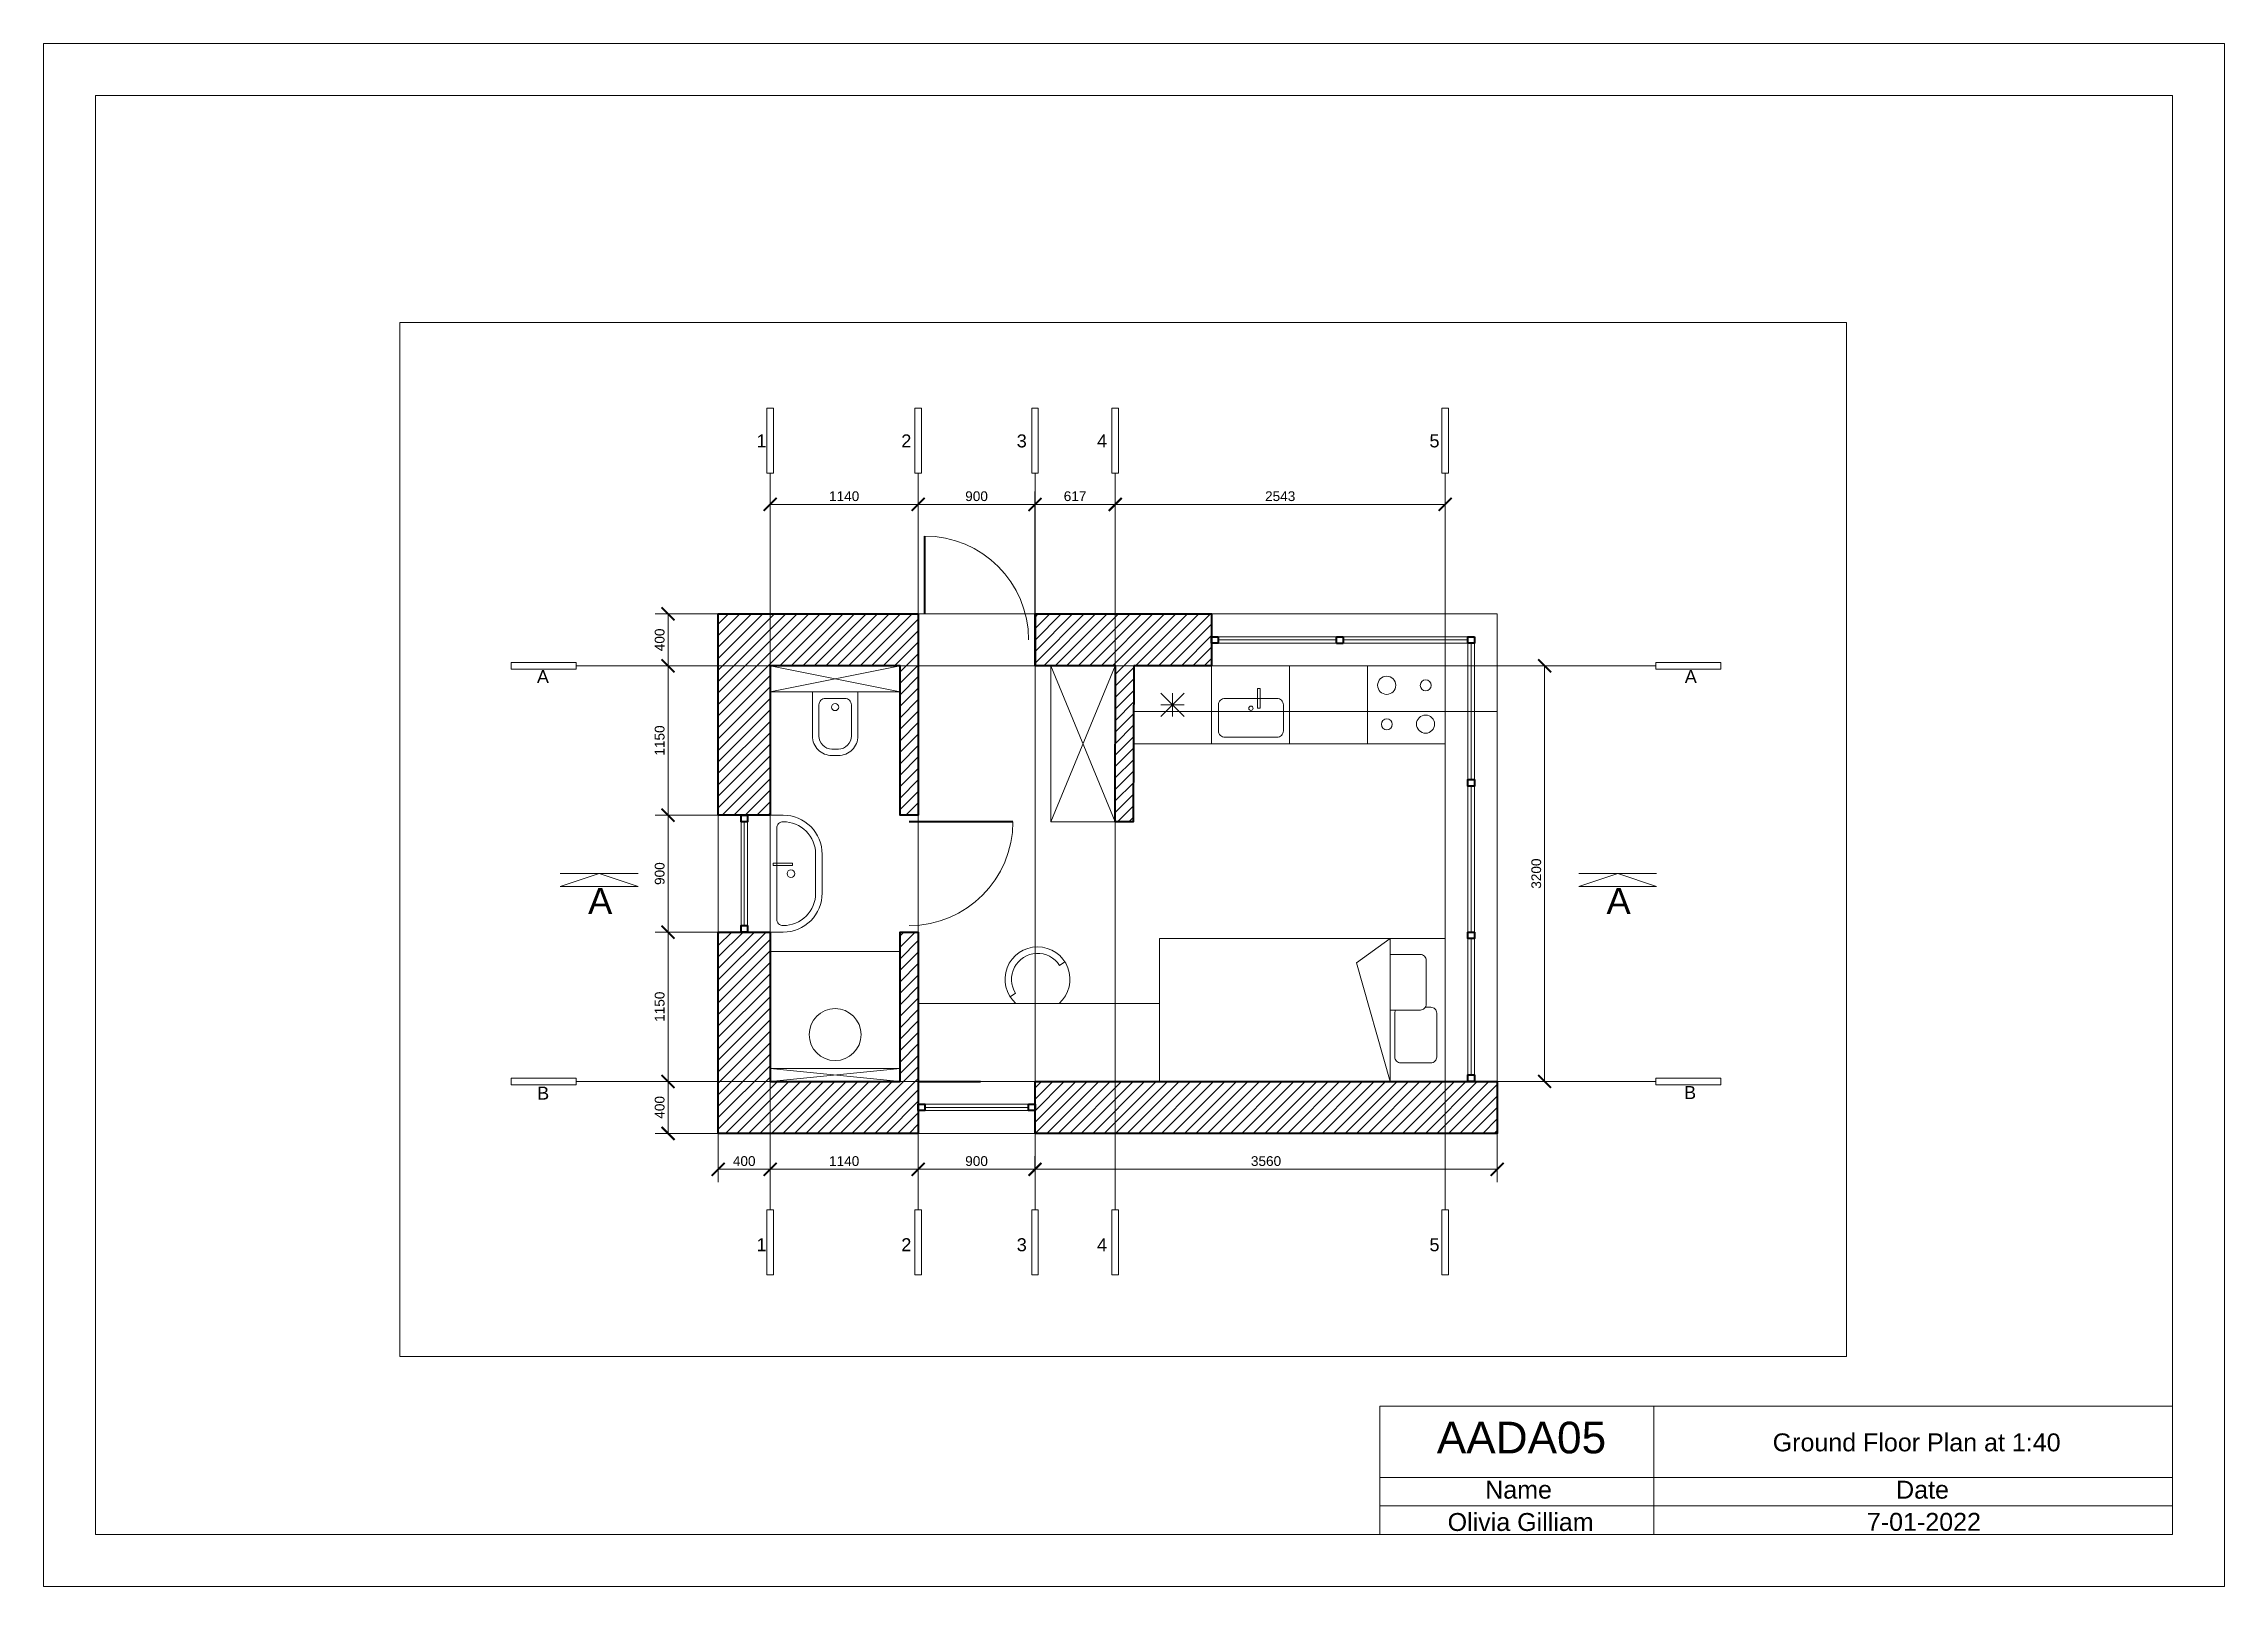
# Paper-space layout '00-Ground Floor Plan' of a CAD drawing. Header units: centimetres, sheet in millimetres. Extents: x 0 to 420, y 0 to 297.
# The model-space entities are those that its viewports show. They can reach past a viewport. Long polylines and large blocks are cut down to what shows.
import ezdxf

# ---------------------------------------------------------------- set-up
doc = ezdxf.new("R2010")
doc.units = ezdxf.units.CM
doc.header["$MEASUREMENT"] = 0
doc.linetypes.add('ACAD_ISO02W100', pattern=[15, 12, -3])
for name, color, linetype, lineweight in [('Axis', 30, 'Continuous', 9), ('Dashed', 2, 'ACAD_ISO02W100', 9), ('Dim', 7, 'Continuous', 13), ('Hatch', 6, 'Continuous', 9), ('Layout Text', 7, 'Continuous', 15), ('Medium', 4, 'Continuous', 20), ('Text', 2, 'Continuous', 13), ('Thick', 1, 'Continuous', 40), ('Thin', 3, 'Continuous', 9)]:
    doc.layers.add(name, color=color, linetype=linetype, lineweight=lineweight)
doc.layers.add('NoPrint', color=7, linetype='Continuous', lineweight=0, plot=False)
doc.styles.get("Standard").update_dxf_attribs({"font": 'arial.ttf'})
doc.dimstyles.new('My Dim', dxfattribs={"dimtxt": 75, "dimasz": 100, "dimexe": 100, "dimexo": 0.625, "dimgap": 25, "dimtad": 1, "dimdec": 0, "dimzin": 0, "dimdsep": 46, "dimtxsty": 'Standard', "dimblk": 'ARCHTICK', "dimcen": 0.09, "dimclrd": 256, "dimclre": 256, "dimclrt": 256, "dimadec": 0, "dimazin": 0, "dimtfac": 1, "dimtdec": 0, "dimtofl": 0, "dimtmove": 1, "dimatfit": 3, "dimldrblk": 'DOTSMALL', "dimfxl": 1, "dimtolj": 1, "dimtzin": 0, "dimlwd": -1, "dimlwe": -1, "dimarcsym": 0})

# ---------------------------------------------------------------- blocks, each defined once
blk = doc.blocks.new('_ArchTick')
at = {"color": 0, "linetype": 'ByBlock', "const_width": 0.15}
blk.add_lwpolyline([(-0.5, -0.5), (0.5, 0.5)], dxfattribs=at)
blk = doc.blocks.new('*D8')
at = {"layer": 'Defpoints', "color": 0, "transparency": 16777216}
for p in [(5070, 20391), (4170, 19548), (5070, 19548)]:
    blk.add_point(p, dxfattribs=at)
at = {"layer": 'Dim', "transparency": 16777216}
for p, q in [((4170, 19548), (4170, 20491)), ((4170, 20391), (5070, 20391)), ((5070, 19548), (5070, 20491))]:
    blk.add_line(p, q, dxfattribs=at)
at = {"layer": 'Dim', "transparency": 16777216, "xscale": 100, "yscale": 100, "zscale": 100, "rotation": 180}
blk.add_blockref('_ArchTick', (4170, 20391), dxfattribs=at)
at = {"layer": 'Dim', "transparency": 16777216, "xscale": 100, "yscale": 100, "zscale": 100}
blk.add_blockref('_ArchTick', (5070, 20391), dxfattribs=at)
at = {"layer": 'Dim', "transparency": 16777216, "insert": (4620, 20454), "char_height": 75, "attachment_point": 5}
blk.add_mtext('\\A1;900', dxfattribs=at)
blk = doc.blocks.new('_DotSmall')
at = {"color": 0, "linetype": 'ByBlock', "const_width": 0.5}
blk.add_lwpolyline([(-0.0625, 0, 1), (0.0625, 0, 1)], format="xyb", close=True, dxfattribs=at)
blk = doc.blocks.new('*D9')
at = {"layer": 'Defpoints', "color": 0, "transparency": 16777216}
for p in [(5688, 20391), (5070, 19548), (5688, 19548)]:
    blk.add_point(p, dxfattribs=at)
at = {"layer": 'Dim', "transparency": 16777216}
for p, q in [((5070, 19548), (5070, 20491)), ((5070, 20391), (5688, 20391)), ((5688, 19548), (5688, 20491))]:
    blk.add_line(p, q, dxfattribs=at)
at = {"layer": 'Dim', "transparency": 16777216, "xscale": 100, "yscale": 100, "zscale": 100, "rotation": 180}
blk.add_blockref('_ArchTick', (5070, 20391), dxfattribs=at)
at = {"layer": 'Dim', "transparency": 16777216, "xscale": 100, "yscale": 100, "zscale": 100}
blk.add_blockref('_ArchTick', (5688, 20391), dxfattribs=at)
at = {"layer": 'Dim', "transparency": 16777216, "insert": (5379, 20454), "char_height": 75, "attachment_point": 5}
blk.add_mtext('\\A1;617', dxfattribs=at)
blk = doc.blocks.new('*D10')
at = {"layer": 'Defpoints', "color": 0, "transparency": 16777216}
for p in [(8230, 20391), (5688, 19548), (8230, 19548)]:
    blk.add_point(p, dxfattribs=at)
at = {"layer": 'Dim', "transparency": 16777216}
for p, q in [((5688, 19548), (5688, 20491)), ((5688, 20391), (8230, 20391)), ((8230, 19548), (8230, 20491))]:
    blk.add_line(p, q, dxfattribs=at)
at = {"layer": 'Dim', "transparency": 16777216, "xscale": 100, "yscale": 100, "zscale": 100, "rotation": 180}
blk.add_blockref('_ArchTick', (5688, 20391), dxfattribs=at)
at = {"layer": 'Dim', "transparency": 16777216, "xscale": 100, "yscale": 100, "zscale": 100}
blk.add_blockref('_ArchTick', (8230, 20391), dxfattribs=at)
at = {"layer": 'Dim', "transparency": 16777216, "insert": (6959, 20454), "char_height": 75, "attachment_point": 5}
blk.add_mtext('\\A1;2543', dxfattribs=at)
blk = doc.blocks.new('*D11')
at = {"layer": 'Defpoints', "color": 0, "transparency": 16777216}
for p in [(8630, 19148), (8630, 15948), (8996, 15948)]:
    blk.add_point(p, dxfattribs=at)
at = {"layer": 'Dim', "transparency": 16777216}
for p, q in [((8631, 19148), (9096, 19148)), ((8996, 19148), (8996, 15948)), ((8631, 15948), (9096, 15948))]:
    blk.add_line(p, q, dxfattribs=at)
at = {"layer": 'Dim', "transparency": 16777216, "xscale": 100, "yscale": 100, "zscale": 100}
for p, rotation in [((8996, 19148), 90), ((8996, 15948), 270)]:
    blk.add_blockref('_ArchTick', p, dxfattribs=dict(at, rotation=rotation))
at = {"layer": 'Dim', "transparency": 16777216, "insert": (8932, 17548), "char_height": 75, "attachment_point": 5, "rotation": 90}
blk.add_mtext('\\A1;3200', dxfattribs=at)
blk = doc.blocks.new('*D12')
at = {"layer": 'Defpoints', "color": 0, "transparency": 16777216}
for p in [(2630, 15548), (3030, 15548), (3030, 15271)]:
    blk.add_point(p, dxfattribs=at)
at = {"layer": 'Dim', "transparency": 16777216}
for p, q in [((2630, 15547), (2630, 15171)), ((3030, 15547), (3030, 15171)), ((2630, 15271), (3030, 15271))]:
    blk.add_line(p, q, dxfattribs=at)
at = {"layer": 'Dim', "transparency": 16777216, "xscale": 100, "yscale": 100, "zscale": 100, "rotation": 180}
blk.add_blockref('_ArchTick', (2630, 15271), dxfattribs=at)
at = {"layer": 'Dim', "transparency": 16777216, "xscale": 100, "yscale": 100, "zscale": 100}
blk.add_blockref('_ArchTick', (3030, 15271), dxfattribs=at)
at = {"layer": 'Dim', "transparency": 16777216, "insert": (2830, 15334), "char_height": 75, "attachment_point": 5}
blk.add_mtext('\\A1;400', dxfattribs=at)
blk = doc.blocks.new('*D13')
at = {"layer": 'Defpoints', "color": 0, "transparency": 16777216}
for p in [(3030, 15548), (4170, 15271), (4170, 15271)]:
    blk.add_point(p, dxfattribs=at)
at = {"layer": 'Dim', "transparency": 16777216}
for p, q in [((3030, 15547), (3030, 15171)), ((4170, 15272), (4170, 15371)), ((3030, 15271), (4170, 15271))]:
    blk.add_line(p, q, dxfattribs=at)
at = {"layer": 'Dim', "transparency": 16777216, "xscale": 100, "yscale": 100, "zscale": 100, "rotation": 180}
blk.add_blockref('_ArchTick', (3030, 15271), dxfattribs=at)
at = {"layer": 'Dim', "transparency": 16777216, "xscale": 100, "yscale": 100, "zscale": 100}
blk.add_blockref('_ArchTick', (4170, 15271), dxfattribs=at)
at = {"layer": 'Dim', "transparency": 16777216, "insert": (3600, 15334), "char_height": 75, "attachment_point": 5}
blk.add_mtext('\\A1;1140', dxfattribs=at)
blk = doc.blocks.new('*D14')
at = {"layer": 'Defpoints', "color": 0, "transparency": 16777216}
for p in [(4170, 15271), (5070, 15271), (5070, 15271)]:
    blk.add_point(p, dxfattribs=at)
at = {"layer": 'Dim', "transparency": 16777216}
for p, q in [((4170, 15272), (4170, 15371)), ((5070, 15272), (5070, 15371)), ((4170, 15271), (5070, 15271))]:
    blk.add_line(p, q, dxfattribs=at)
at = {"layer": 'Dim', "transparency": 16777216, "xscale": 100, "yscale": 100, "zscale": 100, "rotation": 180}
blk.add_blockref('_ArchTick', (4170, 15271), dxfattribs=at)
at = {"layer": 'Dim', "transparency": 16777216, "xscale": 100, "yscale": 100, "zscale": 100}
blk.add_blockref('_ArchTick', (5070, 15271), dxfattribs=at)
at = {"layer": 'Dim', "transparency": 16777216, "insert": (4620, 15334), "char_height": 75, "attachment_point": 5}
blk.add_mtext('\\A1;900', dxfattribs=at)
blk = doc.blocks.new('*D15')
at = {"layer": 'Defpoints', "color": 0, "transparency": 16777216}
for p in [(8630, 15548), (5070, 15271), (8630, 15271)]:
    blk.add_point(p, dxfattribs=at)
at = {"layer": 'Dim', "transparency": 16777216}
for p, q in [((8630, 15547), (8630, 15171)), ((5070, 15272), (5070, 15371)), ((5070, 15271), (8630, 15271))]:
    blk.add_line(p, q, dxfattribs=at)
at = {"layer": 'Dim', "transparency": 16777216, "xscale": 100, "yscale": 100, "zscale": 100, "rotation": 180}
blk.add_blockref('_ArchTick', (5070, 15271), dxfattribs=at)
at = {"layer": 'Dim', "transparency": 16777216, "xscale": 100, "yscale": 100, "zscale": 100}
blk.add_blockref('_ArchTick', (8630, 15271), dxfattribs=at)
at = {"layer": 'Dim', "transparency": 16777216, "insert": (6850, 15334), "char_height": 75, "attachment_point": 5}
blk.add_mtext('\\A1;3560', dxfattribs=at)
blk = doc.blocks.new('*D16')
at = {"layer": 'Defpoints', "color": 0, "transparency": 16777216}
for p in [(2630, 19548), (2243, 19148), (2630, 19148)]:
    blk.add_point(p, dxfattribs=at)
at = {"layer": 'Dim', "transparency": 16777216}
for p, q in [((2630, 19548), (2143, 19548)), ((2243, 19548), (2243, 19148)), ((2630, 19148), (2143, 19148))]:
    blk.add_line(p, q, dxfattribs=at)
at = {"layer": 'Dim', "transparency": 16777216, "xscale": 100, "yscale": 100, "zscale": 100}
for p, rotation in [((2243, 19548), 90), ((2243, 19148), 270)]:
    blk.add_blockref('_ArchTick', p, dxfattribs=dict(at, rotation=rotation))
at = {"layer": 'Dim', "transparency": 16777216, "insert": (2179, 19348), "char_height": 75, "attachment_point": 5, "rotation": 90}
blk.add_mtext('\\A1;400', dxfattribs=at)
blk = doc.blocks.new('*D17')
at = {"layer": 'Defpoints', "color": 0, "transparency": 16777216}
for p in [(2243, 15948), (2243, 15548), (2630, 15548)]:
    blk.add_point(p, dxfattribs=at)
at = {"layer": 'Dim', "transparency": 16777216}
for p, q in [((2243, 15948), (2343, 15948)), ((2243, 15948), (2243, 15548)), ((2630, 15548), (2143, 15548))]:
    blk.add_line(p, q, dxfattribs=at)
at = {"layer": 'Dim', "transparency": 16777216, "xscale": 100, "yscale": 100, "zscale": 100}
for p, rotation in [((2243, 15948), 90), ((2243, 15548), 270)]:
    blk.add_blockref('_ArchTick', p, dxfattribs=dict(at, rotation=rotation))
at = {"layer": 'Dim', "transparency": 16777216, "insert": (2179, 15748), "char_height": 75, "attachment_point": 5, "rotation": 90}
blk.add_mtext('\\A1;400', dxfattribs=at)
blk = doc.blocks.new('*D18')
at = {"layer": 'Defpoints', "color": 0, "transparency": 16777216}
for p in [(3030, 20391), (3030, 20391), (4170, 20391)]:
    blk.add_point(p, dxfattribs=at)
at = {"layer": 'Dim', "transparency": 16777216}
for p, q in [((3030, 20391), (3030, 20491)), ((4170, 20391), (3030, 20391)), ((4170, 20391), (4170, 20491))]:
    blk.add_line(p, q, dxfattribs=at)
at = {"layer": 'Dim', "transparency": 16777216, "xscale": 100, "yscale": 100, "zscale": 100, "rotation": 180}
blk.add_blockref('_ArchTick', (3030, 20391), dxfattribs=at)
at = {"layer": 'Dim', "transparency": 16777216, "xscale": 100, "yscale": 100, "zscale": 100}
blk.add_blockref('_ArchTick', (4170, 20391), dxfattribs=at)
at = {"layer": 'Dim', "transparency": 16777216, "insert": (3600, 20454), "char_height": 75, "attachment_point": 5}
blk.add_mtext('\\A1;1140', dxfattribs=at)
blk = doc.blocks.new('*D19')
at = {"layer": 'Defpoints', "color": 0, "transparency": 16777216}
for p in [(2243, 17098), (2630, 17098), (2630, 15948)]:
    blk.add_point(p, dxfattribs=at)
at = {"layer": 'Dim', "transparency": 16777216}
for p, q in [((2630, 17098), (2143, 17098)), ((2243, 15948), (2243, 17098)), ((2630, 15948), (2143, 15948))]:
    blk.add_line(p, q, dxfattribs=at)
at = {"layer": 'Dim', "transparency": 16777216, "xscale": 100, "yscale": 100, "zscale": 100}
for p, rotation in [((2243, 17098), 90), ((2243, 15948), 270)]:
    blk.add_blockref('_ArchTick', p, dxfattribs=dict(at, rotation=rotation))
at = {"layer": 'Dim', "transparency": 16777216, "insert": (2179, 16523), "char_height": 75, "attachment_point": 5, "rotation": 90}
blk.add_mtext('\\A1;1150', dxfattribs=at)
blk = doc.blocks.new('*D20')
at = {"layer": 'Defpoints', "color": 0, "transparency": 16777216}
for p in [(2243, 17998), (2630, 17998), (2630, 17098)]:
    blk.add_point(p, dxfattribs=at)
at = {"layer": 'Dim', "transparency": 16777216}
for p, q in [((2630, 17998), (2143, 17998)), ((2243, 17098), (2243, 17998)), ((2630, 17098), (2143, 17098))]:
    blk.add_line(p, q, dxfattribs=at)
at = {"layer": 'Dim', "transparency": 16777216, "xscale": 100, "yscale": 100, "zscale": 100}
for p, rotation in [((2243, 17998), 90), ((2243, 17098), 270)]:
    blk.add_blockref('_ArchTick', p, dxfattribs=dict(at, rotation=rotation))
at = {"layer": 'Dim', "transparency": 16777216, "insert": (2179, 17548), "char_height": 75, "attachment_point": 5, "rotation": 90}
blk.add_mtext('\\A1;900', dxfattribs=at)
blk = doc.blocks.new('*D21')
at = {"layer": 'Defpoints', "color": 0, "transparency": 16777216}
for p in [(2243, 19148), (2630, 19148), (2630, 17998)]:
    blk.add_point(p, dxfattribs=at)
at = {"layer": 'Dim', "transparency": 16777216}
for p, q in [((2630, 19148), (2143, 19148)), ((2243, 17998), (2243, 19148)), ((2630, 17998), (2143, 17998))]:
    blk.add_line(p, q, dxfattribs=at)
at = {"layer": 'Dim', "transparency": 16777216, "xscale": 100, "yscale": 100, "zscale": 100}
for p, rotation in [((2243, 19148), 90), ((2243, 17998), 270)]:
    blk.add_blockref('_ArchTick', p, dxfattribs=dict(at, rotation=rotation))
at = {"layer": 'Dim', "transparency": 16777216, "insert": (2179, 18573), "char_height": 75, "attachment_point": 5, "rotation": 90}
blk.add_mtext('\\A1;1150', dxfattribs=at)

msp = doc.modelspace()

# ---------------------------------------------------------------- hatches: boundary and pattern name
at = {"layer": 'Hatch'}
h = msp.add_hatch(dxfattribs=at)
h.set_pattern_fill('ANSI31', color=256, scale=500)
h.set_pattern_definition([(45, (0, 2078.24), (-44.19417, 44.19417), [])])
h.paths.add_polyline_path([(8630.5, 15947.7), (8230.5, 15947.7), (5070.5, 15947.7), (5070.5, 15547.7), (8630.5, 15547.7)])
h.paths.add_polyline_path([(4170.5, 15947.7), (4170.5, 17097.7), (4030.5, 17097.7), (4030.5, 16047.7), (4030.8, 15947.7), (4030.5, 15947.7), (3030.5, 15947.7), (3030.5, 16047.7), (3030.5, 17097.7), (2630.5, 17097.7), (2630.5, 15547.7), (4170.5, 15547.7)])
h.paths.add_polyline_path([(4170.5, 19547.7), (2630.5, 19547.7), (2630.5, 17997.7), (3030.5, 17997.7), (3030.5, 19147.7), (4030.5, 19147.7), (4030.5, 17997.7), (4170.5, 17997.7), (4170.5, 19147.7)])
h.paths.add_polyline_path([(6430.5, 19547.7), (5830.5, 19547.7), (5070.5, 19547.7), (5070.5, 19147.7), (5691.1, 19147.7), (5687.7, 17947.7), (5827.7, 17947.7), (5830.5, 19147.7), (6430.5, 19147.7)])

# ---------------------------------------------------------------- linework, layer by layer
at = {"layer": 'Axis'}
for p, q in [((3030.5, 14957.8), (3030.5, 20632.5)), ((4170.5, 14957.8), (4170.5, 20632.5)), ((5070.5, 14957.8), (5070.5, 20632.5)), ((5687.7, 14957.8), (5687.7, 20632.5)), ((8230.5, 14957.8), (8230.5, 20632.5)), ((1534.4, 19147.7), (9852.9, 19147.7)), ((1534.4, 15947.7), (9852.9, 15947.7))]:
    msp.add_line(p, q, dxfattribs=at)
at = {"layer": 'Dashed'}
msp.add_lwpolyline([(5830.5, 19147.7), (5830.5, 18797.7), (8630.5, 18797.7), (8630.5, 19147.7), (5830.5, 19147.7)], dxfattribs=at)
at = {"layer": 'Medium'}
for p, q in [((4170.5, 19547.7), (5070.5, 19547.7)), ((6480.5, 19347.7), (7393, 19347.7)), ((7443, 19347.7), (8405.5, 19347.7)), ((8430.5, 19322.7), (8430.5, 18272.7)), ((8430.5, 18222.7), (8430.5, 17097.7)), ((2830.5, 17947.7), (2830.5, 17147.7)), ((8430.5, 17047.7), (8430.5, 15997.7)), ((3030.5, 16947.7), (4030.5, 16947.7)), ((4220.5, 15747.7), (5020.5, 15747.7))]:
    msp.add_line(p, q, dxfattribs=at)
for points in [[(6430.5, 19547.7), (8630.5, 19547.7), (8630.5, 15947.7)], [(3030.5, 19147.7), (3030.5, 18947.7), (4030.5, 18947.7), (4030.5, 19147.7), (3030.5, 19147.7)], [(8230.5, 15947.7), (8230.5, 19147.7), (5830.5, 19147.7)], [(6030.5, 15947.7), (6030.5, 16547.7), (4170.5, 16547.7)], [(4030.8, 15947.7), (3030.5, 15947.7), (3030.5, 16047.7), (4030.5, 16047.7), (4030.8, 15947.7)], [(8230.5, 15947.7), (8630.5, 15947.7)]]:
    msp.add_lwpolyline(points, dxfattribs=at)
for points in [[(5687.7, 17947.7), (5191.1, 17946.7), (5191.1, 19147.7), (5691.1, 19147.7)], [(6430.5, 18547.7), (5830.5, 18547.7), (5830.5, 19147.7), (6430.5, 19147.7)], [(7030.5, 18547.7), (6430.5, 18547.7), (6430.5, 19147.7), (7030.5, 19147.7)], [(7630.5, 18547.7), (7030.5, 18547.7), (7030.5, 19147.7), (7630.5, 19147.7)], [(8230.5, 18547.7), (7630.5, 18547.7), (7630.5, 19147.7), (8230.5, 19147.7)], [(2630.5, 17997.7), (2630.5, 17097.7), (3030.5, 17097.7), (3030.5, 17997.7)], [(8230.5, 15947.7), (8230.5, 17047.7), (6030.5, 17047.7), (6030.5, 15947.7)], [(6030.5, 15947.7), (6030.5, 16547.7), (4170.5, 16547.7), (4170.5, 15947.7)], [(4170.5, 15547.7), (5070.5, 15547.7), (5070.5, 15947.7), (4170.5, 15947.7)]]:
    msp.add_lwpolyline(points, close=True, dxfattribs=at)
msp.add_lwpolyline([(3355.5, 18947.7), (3355.5, 18607.7, 0.4142136), (3505.5, 18457.7), (3555.5, 18457.7, 0.4142136), (3705.5, 18607.7), (3705.5, 18947.7)], format="xyb", dxfattribs=at)
msp.add_lwpolyline([(3030.5, 17097.7), (3130.5, 17097.7, 0.4142136), (3430.5, 17397.7), (3430.5, 17697.7, 0.4142136), (3130.5, 17997.7), (3030.5, 17997.7)], format="xyb", close=True, dxfattribs=at)
msp.add_arc((5089.5, 16734.2), 250, 311.77723, 228.22277, dxfattribs=at)
at = {"layer": 'Text'}
for p, q in [((1413.4, 17547.7), (2013.4, 17547.7)), ((9258.9, 17547.7), (9858.9, 17547.7)), ((1413.4, 17447.7), (2013.4, 17447.7)), ((9258.9, 17447.7), (9858.9, 17447.7))]:
    msp.add_line(p, q, dxfattribs=at)
for points in [[(3005.5, 21132.5), (3005.5, 20632.5), (3055.5, 20632.5), (3055.5, 21132.5), (3005.5, 21132.5)], [(4145.5, 21132.5), (4145.5, 20632.5), (4195.5, 20632.5), (4195.5, 21132.5), (4145.5, 21132.5)], [(5045.5, 21132.5), (5045.5, 20632.5), (5095.5, 20632.5), (5095.5, 21132.5), (5045.5, 21132.5)], [(5662.7, 21132.5), (5662.7, 20632.5), (5712.7, 20632.5), (5712.7, 21132.5), (5662.7, 21132.5)], [(8205.5, 21132.5), (8205.5, 20632.5), (8255.5, 20632.5), (8255.5, 21132.5), (8205.5, 21132.5)], [(1034.4, 19122.7), (1534.4, 19122.7), (1534.4, 19172.7), (1034.4, 19172.7), (1034.4, 19122.7)], [(9852.9, 19122.7), (10352.9, 19122.7), (10352.9, 19172.7), (9852.9, 19172.7), (9852.9, 19122.7)], [(1413.4, 17447.7), (1713.4, 17547.7), (2013.4, 17447.7)], [(9258.9, 17447.7), (9558.9, 17547.7), (9858.9, 17447.7)], [(1034.4, 15922.7), (1534.4, 15922.7), (1534.4, 15972.7), (1034.4, 15972.7), (1034.4, 15922.7)], [(9852.9, 15922.7), (10352.9, 15922.7), (10352.9, 15972.7), (9852.9, 15972.7), (9852.9, 15922.7)], [(3005.5, 14957.8), (3005.5, 14457.8), (3055.5, 14457.8), (3055.5, 14957.8), (3005.5, 14957.8)], [(4145.5, 14957.8), (4145.5, 14457.8), (4195.5, 14457.8), (4195.5, 14957.8), (4145.5, 14957.8)], [(5045.5, 14957.8), (5045.5, 14457.8), (5095.5, 14457.8), (5095.5, 14957.8), (5045.5, 14957.8)], [(5662.7, 14957.8), (5662.7, 14457.8), (5712.7, 14457.8), (5712.7, 14957.8), (5662.7, 14957.8)], [(8205.5, 14957.8), (8205.5, 14457.8), (8255.5, 14457.8), (8255.5, 14957.8), (8205.5, 14957.8)]]:
    msp.add_lwpolyline(points, dxfattribs=at)
at = {"layer": 'Thick'}
for p, q in [((4220.5, 19547.7), (4220.5, 20147.7)), ((5070.5, 19547.7), (5070.5, 19147.7)), ((7393, 19372.7), (7443, 19372.7)), ((7393, 19322.7), (7443, 19322.7)), ((4900.5, 17947.7), (4100.5, 17947.7)), ((4170.5, 16522.7), (4170.5, 15947.7)), ((3030.5, 15947.7), (4030.5, 15947.7)), ((4170.5, 15947.7), (4650.5, 15947.7))]:
    msp.add_line(p, q, dxfattribs=at)
for points in [[(2630.5, 17997.7), (2630.5, 19547.7), (4170.5, 19547.7), (4170.5, 19147.7), (4170.5, 17997.7), (4030.5, 17997.7), (4030.5, 19147.7), (3030.5, 19147.7), (3030.5, 17997.7)], [(5830.5, 19147.7), (5827.7, 17947.7), (5687.7, 17947.7), (5691.1, 19147.7), (5070.5, 19147.7), (5070.5, 19547.7), (5830.5, 19547.7), (6430.5, 19547.7), (6430.5, 19147.7)], [(6480.5, 19372.7), (6480.5, 19322.7), (6430.5, 19322.7), (6430.5, 19372.7)], [(8455.5, 19372.7), (8455.5, 19322.7), (8405.5, 19322.7), (8405.5, 19372.7)], [(8455.5, 18272.7), (8455.5, 18222.7), (8405.5, 18222.7), (8405.5, 18272.7)], [(2855.5, 17997.7), (2855.5, 17947.7), (2805.5, 17947.7), (2805.5, 17997.7)], [(2855.5, 17147.7), (2855.5, 17097.7), (2805.5, 17097.7), (2805.5, 17147.7)], [(8455.5, 17097.7), (8455.5, 17047.7), (8405.5, 17047.7), (8405.5, 17097.7)], [(8455.5, 15997.7), (8455.5, 15947.7), (8405.5, 15947.7), (8405.5, 15997.7)], [(5070.5, 15947.7), (8230.5, 15947.7), (8630.5, 15947.7), (8630.5, 15547.7), (5070.5, 15547.7)], [(4170.5, 15772.7), (4220.5, 15772.7), (4220.5, 15722.7), (4170.5, 15722.7)], [(5020.5, 15772.7), (5070.5, 15772.7), (5070.5, 15722.7), (5020.5, 15722.7)]]:
    msp.add_lwpolyline(points, close=True, dxfattribs=at)
for points in [[(7393, 19322.7), (7393, 19372.7)], [(7443, 19372.7), (7443, 19322.7)], [(4030.5, 15947.7), (4030.5, 17097.7), (4170.5, 17097.7), (4170.5, 15547.7), (2630.5, 15547.7), (2630.5, 17097.7), (3030.5, 17097.7), (3030.5, 15947.7)]]:
    msp.add_lwpolyline(points, dxfattribs=at)
at = {"layer": 'Thin'}
for p, q in [((7393, 19372.7), (6480.5, 19372.7)), ((7393, 19322.7), (6480.5, 19322.7)), ((8405.5, 19372.7), (7443, 19372.7)), ((8405.5, 19322.7), (7443, 19322.7)), ((8405.5, 18272.7), (8405.5, 19322.7)), ((8455.5, 19322.7), (8455.5, 18272.7)), ((6220, 18937.7), (6039.6, 18757.7)), ((6040, 18847.7), (6220, 18847.7)), ((6130, 18937.7), (6130, 18757.7)), ((8405.5, 17097.7), (8405.5, 18222.7)), ((8455.5, 18222.7), (8455.5, 17097.7)), ((2805.5, 17947.7), (2805.5, 17147.7)), ((2855.5, 17947.7), (2855.5, 17147.7)), ((8405.5, 15997.7), (8405.5, 17047.7)), ((8455.5, 17047.7), (8455.5, 15997.7)), ((4220.5, 15772.7), (5020.5, 15772.7)), ((4220.5, 15722.7), (5020.5, 15722.7))]:
    msp.add_line(p, q, dxfattribs=at)
for points in [[(3030.5, 18947.7), (4030.5, 19147.7)], [(3030.5, 19147.7), (4030.5, 18947.7)], [(5191.1, 19147.7), (5687.7, 17947.7)], [(5687.7, 19147.7), (5191.1, 17946.7)], [(6040, 18937.7), (6220, 18757.7)], [(3030.5, 16047.7), (4030.5, 15947.7)], [(4030.5, 16047.7), (3030.5, 15947.7)]]:
    msp.add_lwpolyline(points, dxfattribs=at)
for points in [[(3455.5, 18897.7, 0.4142136), (3405.5, 18847.7), (3405.5, 18607.7, 0.4142136), (3505.5, 18507.7), (3555.5, 18507.7, 0.4142136), (3655.5, 18607.7), (3655.5, 18847.7, 0.4142136), (3605.5, 18897.7), (3455.5, 18897.7)], [(4878.5, 16600), (4920.7, 16626.9, -1), (5258.2, 16841.5), (5300.4, 16868.3)], [(7806.5, 16925.8), (8039.3, 16925.8, -0.4142136), (8084.3, 16880.8), (8084.3, 16542.8, -0.4142136), (8039.3, 16497.8), (7806.5, 16497.8)], [(8077.5, 16519), (8119.7, 16519, -0.4142136), (8164.7, 16474), (8164.7, 16135.9, -0.4142136), (8119.7, 16090.9), (7886.8, 16090.9, -0.4142136), (7841.8, 16135.9), (7841.8, 16474, -0.1402557), (7848.6, 16497.8, -0.1402557)]]:
    msp.add_lwpolyline(points, format="xyb", dxfattribs=at)
for points in [[(6533.5, 18597.6), (6933.5, 18597.6, 0.4142136), (6983.5, 18647.6), (6983.5, 18847.6, 0.4142136), (6933.5, 18897.6), (6533.5, 18897.6, 0.4142136), (6483.5, 18847.6), (6483.5, 18647.6, 0.4142136)], [(3130.5, 17147.7), (3130.5, 17147.7, 0.4142136), (3380.5, 17397.7), (3380.5, 17697.7, 0.4142136), (3130.5, 17947.7, 0.4142136), (3080.5, 17897.7), (3080.5, 17197.7, 0.4142136)]]:
    msp.add_lwpolyline(points, format="xyb", close=True, dxfattribs=at)
for points in [[(6785.4, 18972.6), (6785.4, 18822.6), (6805.4, 18822.6), (6805.4, 18972.6)], [(3053.2, 17609.4), (3203.2, 17609.4), (3203.2, 17629.4), (3053.2, 17629.4)], [(7807.5, 15947.7), (7547.2, 16860.8), (7807.5, 17047.7)]]:
    msp.add_lwpolyline(points, close=True, dxfattribs=at)
for centre, radius in [((7779.8, 18998.4), 70), ((8080.5, 18997.7), 42.2), ((3530.5, 18830.6), 27.4), ((6733.5, 18821.4), 16.7), ((7780.5, 18697.7), 42.2), ((8078.9, 18699.3), 70), ((3189.9, 17547.7), 29.4), ((3530.5, 16308.6), 200)]:
    msp.add_circle(centre, radius, dxfattribs=at)
for centre, start, end in [((4220.5, 19347.7), 0, 90), ((4100.5, 17947.7), 270, 0)]:
    msp.add_arc(centre, 800, start, end, dxfattribs=at)

# ---------------------------------------------------------------- texts
at = {"layer": 'Text'}
for s, height, p in [('1', 100, (2924.7, 20830.2)), ('2', 100, (4040.1, 20830.2)), ('3', 100, (4929.3, 20830.2)), ('4', 100, (5548, 20830.2)), ('5', 100, (8108.8, 20830.2)), ('A', 100, (1232.8, 19014.8)), ('A', 100, (10075.6, 19015.5)), ('A', 200, (1627.4, 17237.9)), ('A', 200, (9472.9, 17237.9)), ('B', 100, (1234.5, 15807.6)), ('B', 100, (10070, 15812.3)), ('1', 100, (2924.7, 14640.3)), ('2', 100, (4040.1, 14640.3)), ('3', 100, (4929.3, 14640.3)), ('4', 100, (5548, 14640.3)), ('5', 100, (8108.8, 14640.3))]:
    msp.add_text(s, height=height, dxfattribs=at).set_placement(p)

# ---------------------------------------------------------------- dimensions: what is measured, and where the dimension line sits
at = {"layer": 'Dim'}
for base, p1, p2, picture, middle in [((3030.5, 20390.7), (4170.5, 20390.7), (3030.5, 20390.7), '*D18', (3600.5, 20454)), ((5070.5, 20390.7), (4170.5, 19547.7), (5070.5, 19547.7), '*D8', (4620.5, 20454)), ((5687.7, 20390.7), (5070.5, 19547.7), (5687.7, 19547.7), '*D9', (5379.1, 20454)), ((8230.5, 20390.7), (5687.7, 19547.7), (8230.5, 19547.7), '*D10', (6959.1, 20454)), ((3030.5, 15271), (2630.5, 15547.7), (3030.5, 15547.7), '*D12', (2830.5, 15334.3)), ((4170.5, 15271), (3030.5, 15547.7), (4170.5, 15271), '*D13', (3600.5, 15334.3)), ((8630.5, 15271), (5070.5, 15271), (8630.5, 15547.7), '*D15', (6850.5, 15334.3)), ((5070.5, 15271), (4170.5, 15271), (5070.5, 15271), '*D14', (4620.5, 15334.3))]:
    dim = msp.add_linear_dim(base=base, p1=p1, p2=p2, dimstyle='My Dim', dxfattribs=at)
    dim.commit()
    dim.dimension.update_dxf_attribs({"geometry": picture, "text_midpoint": middle})
for base, p1, p2, picture, middle in [((2242.6, 19147.7), (2630.5, 19547.7), (2630.5, 19147.7), '*D16', (2179.4, 19347.7)), ((2242.6, 19147.7), (2630.5, 17997.7), (2630.5, 19147.7), '*D21', (2179.4, 18572.7)), ((8995.7, 15947.7), (8630.5, 19147.7), (8630.5, 15947.7), '*D11', (8932.4, 17547.7)), ((2242.6, 17997.7), (2630.5, 17097.7), (2630.5, 17997.7), '*D20', (2179.4, 17547.7)), ((2242.6, 17097.7), (2630.5, 15947.7), (2630.5, 17097.7), '*D19', (2179.4, 16522.7)), ((2242.6, 15547.7), (2242.6, 15947.7), (2630.5, 15547.7), '*D17', (2179.4, 15747.7))]:
    dim = msp.add_linear_dim(base=base, p1=p1, p2=p2, angle=90, dimstyle='My Dim', dxfattribs=at)
    dim.commit()
    dim.dimension.update_dxf_attribs({"geometry": picture, "text_midpoint": middle})

psp = doc.layouts.new('00-Ground Floor Plan')

# ---------------------------------------------------------------- linework, layer by layer
at = {"layer": 'Layout Text'}
for p, q in [((257.75, 34.25), (257.75, 9.58)), ((257.75, 34.25), (410.43, 34.25)), ((310.57, 34.25), (310.57, 9.58)), ((257.75, 20.55), (410.43, 20.55)), ((257.75, 15.07), (410.43, 15.07))]:
    psp.add_line(p, q, dxfattribs=at)
psp.add_lwpolyline([(0.43, -0.42), (420.43, -0.42), (420.43, 296.58), (0.43, 296.58), (0.43, -0.42)], dxfattribs=at)
psp.add_lwpolyline([(10.43, 9.58), (410.43, 9.58), (410.43, 286.58), (10.43, 286.58)], close=True, dxfattribs=at)

# ---------------------------------------------------------------- texts
for s, height, p in [('AADA05', 6.088, (268.75, 25.19)), ('Ground Floor Plan at 1:40', 3.4496, (333.44, 25.58)), ('Name', 3.45, (278.07, 16.47)), ('Date', 3.45, (357.21, 16.47)), ('Olivia Gilliam', 3.4496, (270.84, 10.25)), ('7-01-2022', 3.45, (351.58, 10.28))]:
    psp.add_text(s, height=height, dxfattribs=at).set_placement(p)

# ---------------------------------------------------------------- viewports
at = {"layer": 'NoPrint'}
psp.add_viewport(center=(208.35, 143.37), size=(278.62, 199.0166), view_center_point=(5749.52, 17810.96), view_height=7960.6638, dxfattribs=at)

doc.saveas('drawing.dxf')
